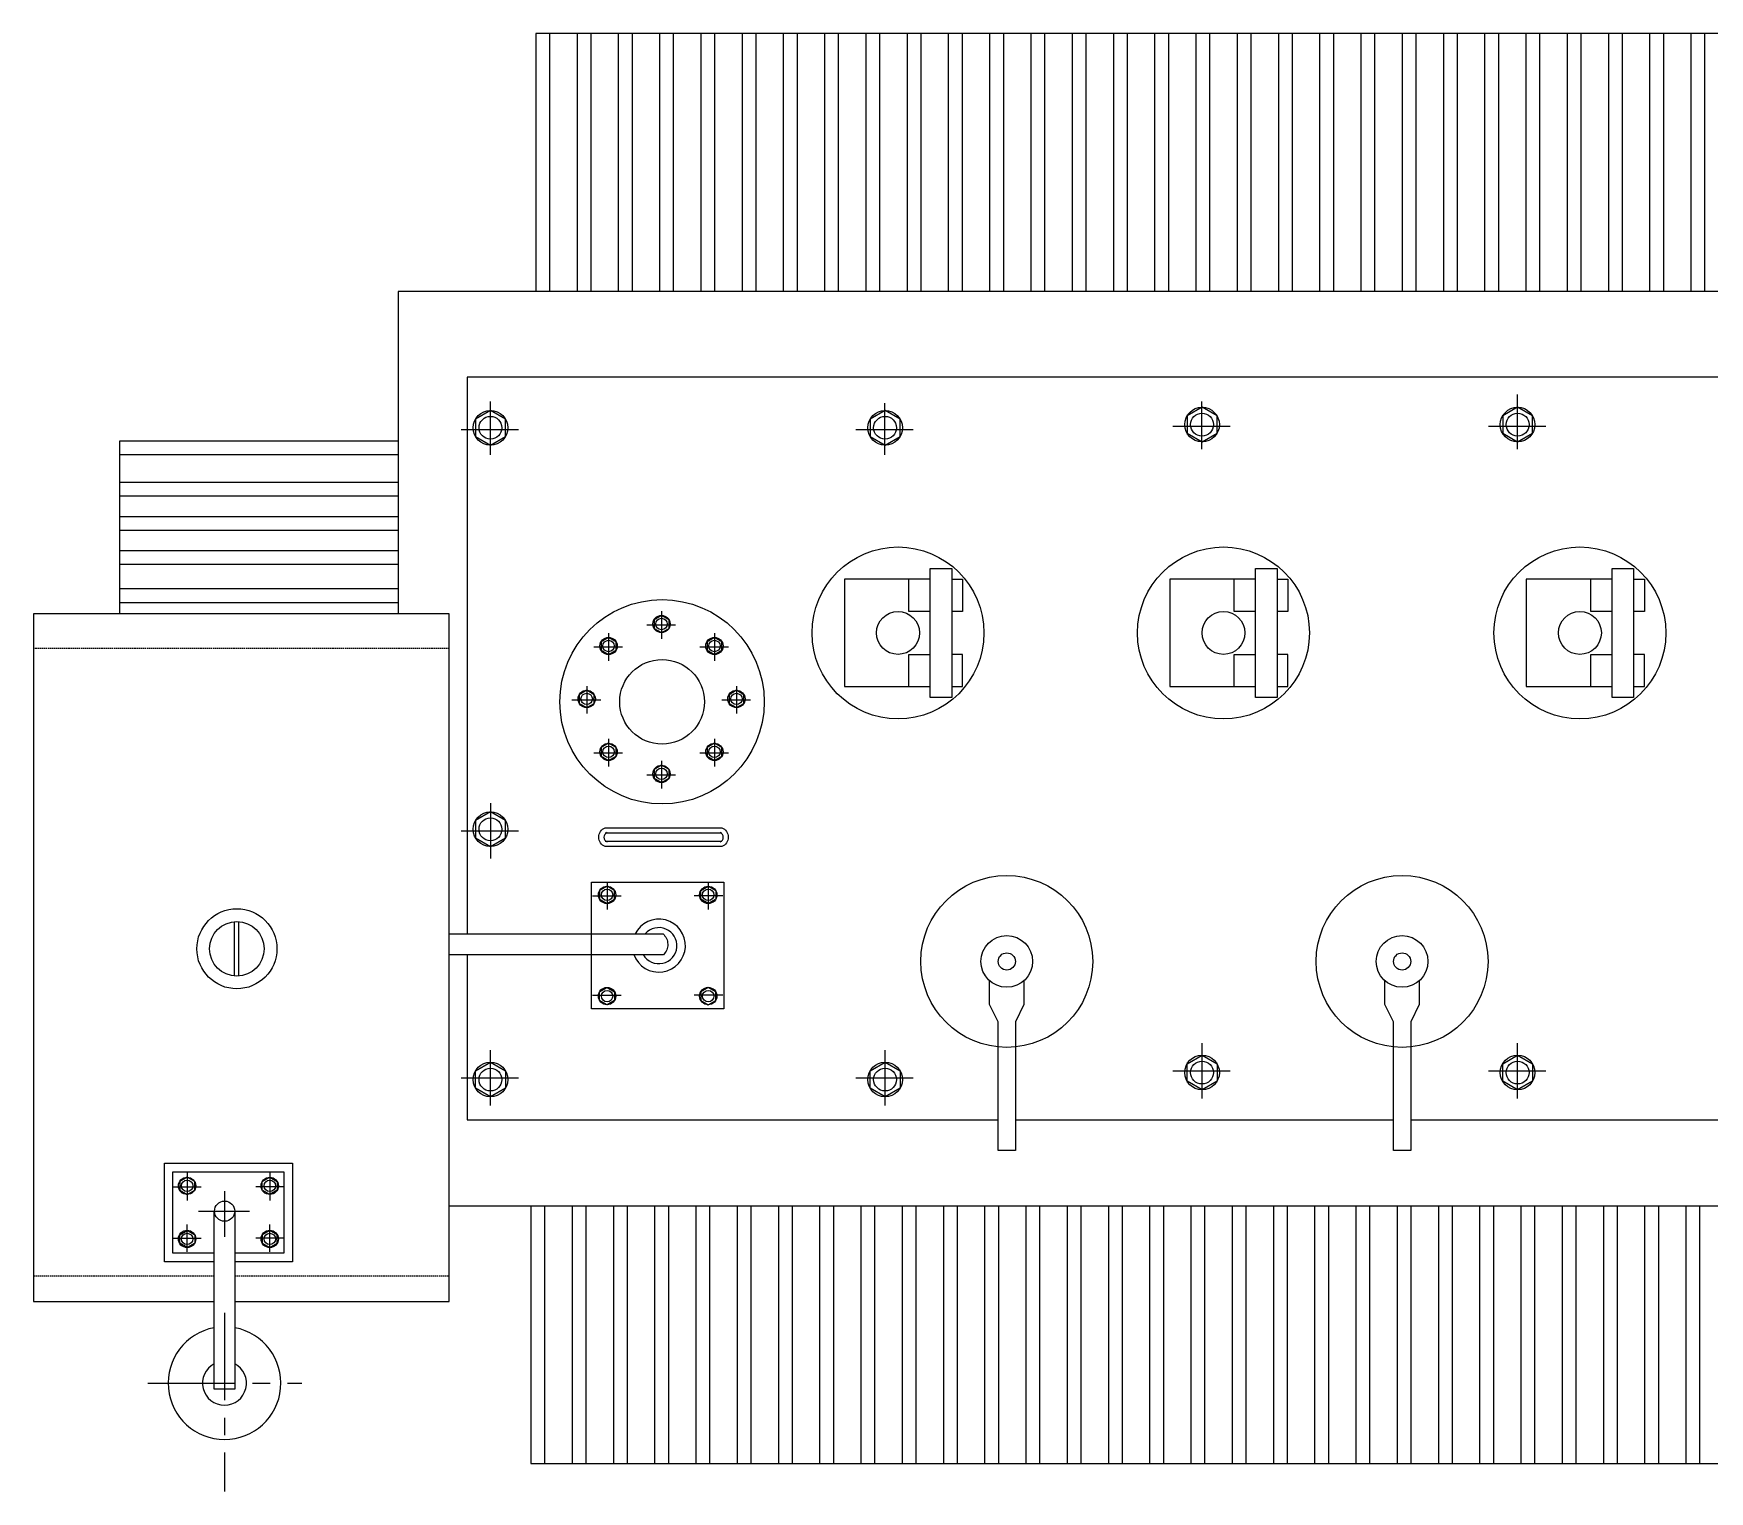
# Model space of a CAD drawing. Header units: millimetres. Extents: x 20927 to 53748, y 38421 to 54891.
# Drawn here: x 51500 to 52719, y 53830 to 54891 of the extents above; entities that cross this region are included whole.
import ezdxf

# ---------------------------------------------------------------- set-up
doc = ezdxf.new("R2010")
doc.units = ezdxf.units.MM
doc.linetypes.add('CENTERX2', pattern=[101.6, 63.5, -12.7, 12.7, -12.7])
doc.linetypes.add('DASHEDX2', pattern=[1.5, 1, -0.5])
doc.layers.add('Btrans.', color=2, linetype='Continuous')
doc.layers.add('HIGHT', color=8, linetype='Continuous')

msp = doc.modelspace()

# ---------------------------------------------------------------- linework, layer by layer
at = {"layer": 'Btrans.'}
msp.add_line((52214.3, 54100.7), (52489.3, 54100.7), dxfattribs=at)
for points in [[(53075.5, 54703.2), (53075.5, 54890.7), (51865.5, 54890.7), (51865.5, 54703.2)], [(51802.5, 54038.2), (53175.5, 54038.2), (53175.5, 54703.2), (51765.5, 54703.2), (51765.5, 54468.6)], [(52789.3, 54100.7), (53125.5, 54100.7), (53125.5, 54640.7), (51815.5, 54640.7), (51815.5, 54235.9)], [(51563, 54468.6), (51563, 54594.5), (51765.5, 54594.5)], [(51815.5, 54220.8), (51815.5, 54100.7), (52201.8, 54100.7)], [(52501.8, 54100.7), (52776.8, 54100.7)], [(51861.9, 54038.2), (51861.9, 53850.7), (53071.9, 53850.7), (53071.9, 54038.2)]]:
    msp.add_lwpolyline(points, dxfattribs=at)
at = {"layer": 'HIGHT'}
for p, q in [((51875.5, 54890.7), (51875.5, 54703.2)), ((51895.5, 54890.7), (51895.5, 54703.2)), ((51905.5, 54890.7), (51905.5, 54703.2)), ((51925.5, 54890.7), (51925.5, 54703.2)), ((51935.5, 54890.7), (51935.5, 54703.2)), ((51955.5, 54890.7), (51955.5, 54703.2)), ((51965.5, 54890.7), (51965.5, 54703.2)), ((51985.5, 54890.7), (51985.5, 54703.2)), ((51995.5, 54890.7), (51995.5, 54703.2)), ((52015.5, 54890.7), (52015.5, 54703.2)), ((52025.5, 54890.7), (52025.5, 54703.2)), ((52045.5, 54890.7), (52045.5, 54703.2)), ((52055.5, 54890.7), (52055.5, 54703.2)), ((52075.5, 54890.7), (52075.5, 54703.2)), ((52085.5, 54890.7), (52085.5, 54703.2)), ((52105.5, 54890.7), (52105.5, 54703.2)), ((52115.5, 54890.7), (52115.5, 54703.2)), ((52135.5, 54890.7), (52135.5, 54703.2)), ((52145.5, 54890.7), (52145.5, 54703.2)), ((52165.5, 54890.7), (52165.5, 54703.2)), ((52175.5, 54890.7), (52175.5, 54703.2)), ((52195.5, 54890.7), (52195.5, 54703.2)), ((52205.5, 54890.7), (52205.5, 54703.2)), ((52225.5, 54890.7), (52225.5, 54703.2)), ((52235.5, 54890.7), (52235.5, 54703.2)), ((52255.5, 54890.7), (52255.5, 54703.2)), ((52265.5, 54890.7), (52265.5, 54703.2)), ((52285.5, 54890.7), (52285.5, 54703.2)), ((52295.5, 54890.7), (52295.5, 54703.2)), ((52315.5, 54890.7), (52315.5, 54703.2)), ((52325.5, 54890.7), (52325.5, 54703.2)), ((52345.5, 54890.7), (52345.5, 54703.2)), ((52355.5, 54890.7), (52355.5, 54703.2)), ((52375.5, 54890.7), (52375.5, 54703.2)), ((52385.5, 54890.7), (52385.5, 54703.2)), ((52405.5, 54890.7), (52405.5, 54703.2)), ((52415.5, 54890.7), (52415.5, 54703.2)), ((52435.5, 54890.7), (52435.5, 54703.2)), ((52445.5, 54890.7), (52445.5, 54703.2)), ((52465.5, 54890.7), (52465.5, 54703.2)), ((52475.5, 54890.7), (52475.5, 54703.2)), ((52495.5, 54890.7), (52495.5, 54703.2)), ((52505.5, 54890.7), (52505.5, 54703.2)), ((52525.5, 54890.7), (52525.5, 54703.2)), ((52535.5, 54890.7), (52535.5, 54703.2)), ((52555.5, 54890.7), (52555.5, 54703.2)), ((52565.5, 54890.7), (52565.5, 54703.2)), ((52585.5, 54890.7), (52585.5, 54703.2)), ((52595.5, 54890.7), (52595.5, 54703.2)), ((52615.5, 54890.7), (52615.5, 54703.2)), ((52625.5, 54890.7), (52625.5, 54703.2)), ((52645.5, 54890.7), (52645.5, 54703.2)), ((52655.5, 54890.7), (52655.5, 54703.2)), ((52675.5, 54890.7), (52675.5, 54703.2)), ((52685.5, 54890.7), (52685.5, 54703.2)), ((52705.5, 54890.7), (52705.5, 54703.2)), ((52715.5, 54890.7), (52715.5, 54703.2)), ((51563, 54584.5), (51765.5, 54584.5)), ((51563, 54564.5), (51765.5, 54564.5)), ((51563, 54554.5), (51765.5, 54554.5)), ((51563, 54539.5), (51765.5, 54539.5)), ((51563, 54529.5), (51765.5, 54529.5)), ((51563, 54514.7), (51765.5, 54514.7)), ((51563, 54504.7), (51765.5, 54504.7)), ((51563, 54487), (51765.5, 54487)), ((51563, 54477), (51765.5, 54477)), ((51916, 54309.4), (52000.8, 54309.4)), ((52000.8, 54303.1), (51916, 54303.1)), ((51646.2, 54244.7), (51646.2, 54205.4)), ((51649.3, 54244.8), (51649.3, 54205.4)), ((51802.5, 54235.9), (51958.3, 54235.9)), ((51871.9, 54038.2), (51871.9, 53850.7)), ((51891.9, 54038.2), (51891.9, 53850.7)), ((51901.9, 54038.2), (51901.9, 53850.7)), ((51921.9, 54038.2), (51921.9, 53850.7)), ((51931.9, 54038.2), (51931.9, 53850.7)), ((51951.9, 54038.2), (51951.9, 53850.7)), ((51961.9, 54038.2), (51961.9, 53850.7)), ((51981.9, 54038.2), (51981.9, 53850.7)), ((51991.9, 54038.2), (51991.9, 53850.7)), ((52011.9, 54038.2), (52011.9, 53850.7)), ((52021.9, 54038.2), (52021.9, 53850.7)), ((52041.9, 54038.2), (52041.9, 53850.7)), ((52051.9, 54038.2), (52051.9, 53850.7)), ((52071.9, 54038.2), (52071.9, 53850.7)), ((52081.9, 54038.2), (52081.9, 53850.7)), ((52101.9, 54038.2), (52101.9, 53850.7)), ((52111.9, 54038.2), (52111.9, 53850.7)), ((52131.9, 54038.2), (52131.9, 53850.7)), ((52141.9, 54038.2), (52141.9, 53850.7)), ((52161.9, 54038.2), (52161.9, 53850.7)), ((52171.9, 54038.2), (52171.9, 53850.7)), ((52191.9, 54038.2), (52191.9, 53850.7)), ((52201.9, 54038.2), (52201.9, 53850.7)), ((52221.9, 54038.2), (52221.9, 53850.7)), ((52231.9, 54038.2), (52231.9, 53850.7)), ((52251.9, 54038.2), (52251.9, 53850.7)), ((52261.9, 54038.2), (52261.9, 53850.7)), ((52281.9, 54038.2), (52281.9, 53850.7)), ((52291.9, 54038.2), (52291.9, 53850.7)), ((52311.9, 54038.2), (52311.9, 53850.7)), ((52321.9, 54038.2), (52321.9, 53850.7)), ((52341.9, 54038.2), (52341.9, 53850.7)), ((52351.9, 54038.2), (52351.9, 53850.7)), ((52371.9, 54038.2), (52371.9, 53850.7)), ((52381.9, 54038.2), (52381.9, 53850.7)), ((52401.9, 54038.2), (52401.9, 53850.7)), ((52411.9, 54038.2), (52411.9, 53850.7)), ((52431.9, 54038.2), (52431.9, 53850.7)), ((52441.9, 54038.2), (52441.9, 53850.7)), ((52461.9, 54038.2), (52461.9, 53850.7)), ((52471.9, 54038.2), (52471.9, 53850.7)), ((52491.9, 54038.2), (52491.9, 53850.7)), ((52501.9, 54038.2), (52501.9, 53850.7)), ((52521.9, 54038.2), (52521.9, 53850.7)), ((52531.9, 54038.2), (52531.9, 53850.7)), ((52551.9, 54038.2), (52551.9, 53850.7)), ((52561.9, 54038.2), (52561.9, 53850.7)), ((52581.9, 54038.2), (52581.9, 53850.7)), ((52591.9, 54038.2), (52591.9, 53850.7)), ((52611.9, 54038.2), (52611.9, 53850.7)), ((52621.9, 54038.2), (52621.9, 53850.7)), ((52641.9, 54038.2), (52641.9, 53850.7)), ((52651.9, 54038.2), (52651.9, 53850.7)), ((52671.9, 54038.2), (52671.9, 53850.7)), ((52681.9, 54038.2), (52681.9, 53850.7)), ((52701.9, 54038.2), (52701.9, 53850.7)), ((52711.9, 54038.2), (52711.9, 53850.7))]:
    msp.add_line(p, q, dxfattribs=at)
at = {"layer": 'HIGHT', "linetype": 'CENTERX2'}
for p, q in [((51832.2, 54623.2), (51832.2, 54584.4)), ((52119.1, 54621.9), (52119.1, 54584.4)), ((52349.7, 54623.2), (52349.7, 54588.5)), ((52579.2, 54628.2), (52579.2, 54588.5)), ((52328.8, 54605.1), (52370.5, 54605.1)), ((52558.3, 54605.1), (52600, 54605.1)), ((51811.3, 54602.8), (51853, 54602.8)), ((52098.3, 54602.8), (52140, 54602.8)), ((51956.9, 54470.7), (51956.9, 54450.6)), ((51946.3, 54460.6), (51967.2, 54460.6)), ((51918.4, 54454.7), (51918.4, 54434.6)), ((51995.4, 54454.7), (51995.4, 54434.6)), ((51907.8, 54444.7), (51928.6, 54444.7)), ((51984.8, 54444.7), (52005.7, 54444.7)), ((51902.5, 54416.2), (51902.5, 54396.1)), ((52011.4, 54416.2), (52011.4, 54396.1)), ((51891.8, 54406.2), (51912.7, 54406.2)), ((52000.8, 54406.2), (52021.6, 54406.2)), ((51918.4, 54377.7), (51918.4, 54357.6)), ((51995.4, 54377.7), (51995.4, 54357.6)), ((51907.8, 54367.7), (51928.6, 54367.7)), ((51956.9, 54361.8), (51956.9, 54341.6)), ((51984.8, 54367.7), (52005.7, 54367.7)), ((51946.3, 54351.7), (51967.2, 54351.7)), ((51832.5, 54330.9), (51832.5, 54290.7)), ((51811.3, 54310.8), (51853, 54310.8)), ((51906.7, 54263.7), (51927.6, 54263.7)), ((51917.3, 54273.7), (51917.3, 54253.6)), ((52001.5, 54263.7), (51980.7, 54263.7)), ((51990.9, 54273.7), (51990.9, 54253.6)), ((51906.7, 54191.3), (51927.6, 54191.3)), ((52001.5, 54191.3), (51980.7, 54191.3)), ((52350, 54116.2), (52350, 54156.4)), ((52579.5, 54116.2), (52579.5, 54156.4)), ((51832.5, 54111.2), (51832.5, 54151.4)), ((52119.5, 54111.2), (52119.5, 54151.4)), ((51811.3, 54131.3), (51853, 54131.3)), ((52098.3, 54131.3), (52140, 54131.3)), ((52328.8, 54136.3), (52370.5, 54136.3)), ((52558.3, 54136.3), (52600, 54136.3)), ((51611.9, 54062.1), (51611.9, 54042)), ((51672, 54062.1), (51672, 54042)), ((51601.3, 54052.1), (51622.2, 54052.1)), ((51639.2, 54048.9), (51639.2, 54015.7)), ((51682.6, 54052.1), (51661.8, 54052.1)), ((51620.2, 54034.3), (51657.2, 54034.3)), ((51611.9, 54004.6), (51611.9, 54024.7)), ((51672, 54004.6), (51672, 54024.7)), ((51601.3, 54014.7), (51622.2, 54014.7)), ((51682.6, 54014.7), (51661.8, 54014.7)), ((51639.1, 53960.3), (51639.1, 53830.4)), ((51583.3, 53909.2), (51695.3, 53909.2))]:
    msp.add_line(p, q, dxfattribs=at)
at = {"layer": 'HIGHT', "linetype": 'DASHEDX2'}
for p, q in [((51802.5, 54443.6), (51500.2, 54443.6)), ((51500.2, 53987.3), (51631.7, 53987.3)), ((51646.6, 53987.3), (51802.5, 53987.3))]:
    msp.add_line(p, q, dxfattribs=at)
at = {"layer": 'HIGHT'}
for points in [[(51832.5, 54591.4), (51843.4, 54597.7), (51843.4, 54610.3), (51832.5, 54616.6), (51821.6, 54610.3), (51821.6, 54597.7)], [(52119.5, 54591.4), (52130.4, 54597.7), (52130.4, 54610.3), (52119.5, 54616.6), (52108.6, 54610.3), (52108.6, 54597.7)], [(52350, 54593.7), (52360.9, 54600), (52360.9, 54612.6), (52350, 54618.9), (52339.2, 54612.6), (52339.2, 54600)], [(52579.5, 54593.7), (52590.4, 54600), (52590.4, 54612.6), (52579.5, 54618.9), (52568.7, 54612.6), (52568.7, 54600)], [(52168, 54501.7), (52168, 54407.9), (52152.4, 54407.9), (52152.4, 54501.7)], [(52404.6, 54501.7), (52404.6, 54407.9), (52389, 54407.9), (52389, 54501.7)], [(52663.9, 54501.7), (52663.9, 54407.9), (52648.3, 54407.9), (52648.3, 54501.7)], [(51956.9, 54455), (51962.4, 54458.1), (51962.4, 54464.4), (51956.9, 54467.5), (51951.5, 54464.4), (51951.5, 54458.1)], [(51918.4, 54439), (51923.9, 54442.2), (51923.9, 54448.4), (51918.4, 54451.6), (51913, 54448.4), (51913, 54442.2)], [(51995.4, 54439), (52000.9, 54442.2), (52000.9, 54448.4), (51995.4, 54451.6), (51990, 54448.4), (51990, 54442.2)], [(51902.5, 54400.5), (51907.9, 54403.6), (51907.9, 54409.9), (51902.5, 54413.1), (51897, 54409.9), (51897, 54403.6)], [(52011.4, 54400.5), (52016.9, 54403.6), (52016.9, 54409.9), (52011.4, 54413.1), (52006, 54409.9), (52006, 54403.6)], [(51918.4, 54362), (51923.9, 54365.1), (51923.9, 54371.4), (51918.4, 54374.6), (51913, 54371.4), (51913, 54365.1)], [(51995.4, 54362), (52000.9, 54365.1), (52000.9, 54371.4), (51995.4, 54374.6), (51990, 54371.4), (51990, 54365.1)], [(51956.9, 54346), (51962.4, 54349.2), (51962.4, 54355.5), (51956.9, 54358.6), (51951.5, 54355.5), (51951.5, 54349.2)], [(51832.5, 54299.4), (51843.4, 54305.7), (51843.4, 54318.3), (51832.5, 54324.6), (51821.6, 54318.3), (51821.6, 54305.7)], [(51906, 54273.5), (52002.2, 54273.5), (52002.2, 54181.5), (51906, 54181.5)], [(51917.3, 54258), (51922.8, 54261.2), (51922.8, 54267.4), (51917.3, 54270.6), (51911.9, 54267.4), (51911.9, 54261.2)], [(51990.9, 54258), (51985.5, 54261.2), (51985.5, 54267.4), (51990.9, 54270.6), (51996.4, 54267.4), (51996.4, 54261.2)], [(51917.3, 54197), (51922.8, 54193.9), (51922.8, 54187.6), (51917.3, 54184.4), (51911.9, 54187.6), (51911.9, 54193.9)], [(51990.9, 54197), (51985.5, 54193.9), (51985.5, 54187.6), (51990.9, 54184.4), (51996.4, 54187.6), (51996.4, 54193.9)], [(51832.5, 54142.6), (51843.4, 54136.3), (51843.4, 54123.8), (51832.5, 54117.5), (51821.6, 54123.8), (51821.6, 54136.3)], [(52119.5, 54142.6), (52130.4, 54136.3), (52130.4, 54123.8), (52119.5, 54117.5), (52108.6, 54123.8), (52108.6, 54136.3)], [(52350, 54147.7), (52360.9, 54141.4), (52360.9, 54128.8), (52350, 54122.6), (52339.2, 54128.8), (52339.2, 54141.4)], [(52579.5, 54147.7), (52590.4, 54141.4), (52590.4, 54128.8), (52579.5, 54122.6), (52568.7, 54128.8), (52568.7, 54141.4)], [(51611.9, 54046.4), (51617.4, 54049.5), (51617.4, 54055.8), (51611.9, 54059), (51606.5, 54055.8), (51606.5, 54049.5)], [(51672, 54046.4), (51666.6, 54049.5), (51666.6, 54055.8), (51672, 54059), (51677.5, 54055.8), (51677.5, 54049.5)], [(51611.9, 54020.3), (51617.4, 54017.2), (51617.4, 54010.9), (51611.9, 54007.8), (51606.5, 54010.9), (51606.5, 54017.2)], [(51672, 54020.3), (51666.6, 54017.2), (51666.6, 54010.9), (51672, 54007.8), (51677.5, 54010.9), (51677.5, 54017.2)]]:
    msp.add_lwpolyline(points, close=True, dxfattribs=at)
for points in [[(52152.4, 54493.9), (52089.9, 54493.9), (52089.9, 54415.8), (52152.4, 54415.8)], [(52152.4, 54470.4), (52136.7, 54470.4), (52136.7, 54493.9)], [(52168, 54493.9), (52175.8, 54493.9), (52175.8, 54470.4), (52168, 54470.4)], [(52389, 54493.9), (52326.5, 54493.9), (52326.5, 54415.8), (52389, 54415.8)], [(52389, 54470.4), (52373.4, 54470.4), (52373.4, 54493.9)], [(52404.6, 54493.9), (52412.5, 54493.9), (52412.5, 54470.4), (52404.6, 54470.4)], [(52648.3, 54493.9), (52585.8, 54493.9), (52585.8, 54415.8), (52648.3, 54415.8)], [(52648.3, 54470.4), (52632.7, 54470.4), (52632.7, 54493.9)], [(52663.9, 54493.9), (52671.7, 54493.9), (52671.7, 54470.4), (52663.9, 54470.4)], [(51646.6, 53968.6), (51802.5, 53968.6), (51802.5, 54468.6), (51500.2, 54468.6), (51500.2, 53968.6), (51631.7, 53968.6)], [(52136.7, 54415.8), (52136.7, 54439.2), (52152.4, 54439.2)], [(52168, 54415.8), (52175.8, 54415.8), (52175.8, 54439.2), (52168, 54439.2)], [(52373.4, 54415.8), (52373.4, 54439.2), (52389, 54439.2)], [(52404.6, 54415.8), (52412.5, 54415.8), (52412.5, 54439.2), (52404.6, 54439.2)], [(52632.7, 54415.8), (52632.7, 54439.2), (52648.3, 54439.2)], [(52663.9, 54415.8), (52671.7, 54415.8), (52671.7, 54439.2), (52663.9, 54439.2)], [(52220.5, 54201.9), (52220.5, 54184.6), (52214.3, 54172.1), (52214.3, 54078.4), (52201.8, 54078.4), (52201.8, 54172.1), (52195.5, 54184.6), (52195.5, 54201.9)], [(52508, 54201.9), (52508, 54184.6), (52501.8, 54172.1), (52501.8, 54078.4), (52489.3, 54078.4), (52489.3, 54172.1), (52483, 54184.6), (52483, 54201.9)], [(51631.7, 53997.5), (51595.4, 53997.5), (51595.4, 54069.3), (51688.6, 54069.3), (51688.6, 53997.5), (51646.6, 53997.5)], [(51631.7, 54003.7), (51601.6, 54003.7), (51601.6, 54063), (51682.3, 54063), (51682.3, 54003.7), (51646.6, 54003.7)], [(51646.6, 54034.3), (51646.6, 53904.8), (51631.7, 53904.8), (51631.7, 54034.3)]]:
    msp.add_lwpolyline(points, dxfattribs=at)
msp.add_lwpolyline([(52000.8, 54299.4), (51916, 54299.4, -0.686948), (51916, 54313.1), (52000.8, 54313.1, -0.686948)], format="xyb", close=True, dxfattribs=at)
msp.add_lwpolyline([(51958, 54235.9, -0.438888), (51958.3, 54220.8), (51802.5, 54220.8)], format="xyb", dxfattribs=at)
for centre, radius in [((51832.5, 54604), 12.6), ((52119.5, 54604), 12.6), ((52350, 54606.3), 12.6), ((52579.5, 54606.3), 12.6), ((51832.5, 54604), 8.3), ((52119.5, 54604), 8.3), ((52350, 54606.3), 8.3), ((52579.5, 54606.3), 8.3), ((52128.9, 54454.8), 62.5), ((52365.6, 54454.8), 62.5), ((52624.8, 54454.8), 62.5), ((51957.3, 54404.7), 74.3), ((52128.9, 54454.8), 15.6), ((52365.6, 54454.8), 15.6), ((52624.8, 54454.8), 15.6), ((51956.9, 54461.3), 6.29), ((51956.9, 54461.3), 4.15), ((51918.4, 54445.3), 6.29), ((51918.4, 54445.3), 4.15), ((51995.4, 54445.3), 6.29), ((51995.4, 54445.3), 4.15), ((51957.3, 54404.7), 30.8), ((51902.5, 54406.8), 6.29), ((51902.5, 54406.8), 4.15), ((52011.4, 54406.8), 6.29), ((52011.4, 54406.8), 4.15), ((51918.4, 54368.3), 6.29), ((51918.4, 54368.3), 4.15), ((51995.4, 54368.3), 6.29), ((51995.4, 54368.3), 4.15), ((51956.9, 54352.3), 6.29), ((51956.9, 54352.3), 4.15), ((51832.5, 54312), 12.6), ((51832.5, 54312), 8.3), ((52208, 54215.9), 62.5), ((52495.5, 54215.9), 62.5), ((51917.3, 54264.3), 6.29), ((51917.3, 54264.3), 4.15), ((51990.9, 54264.3), 6.29), ((51990.9, 54264.3), 4.15), ((51648.1, 54225.1), 29.1), ((51648.1, 54225.1), 19.8), ((52208, 54215.9), 18.8), ((52495.5, 54215.9), 18.8), ((52208, 54215.9), 6.25), ((52495.5, 54215.9), 6.25), ((51917.3, 54190.7), 6.29), ((51917.3, 54190.7), 4.15), ((51990.9, 54190.7), 6.29), ((51990.9, 54190.7), 4.15), ((51832.5, 54130), 12.6), ((52119.5, 54130), 12.6), ((52350, 54135.1), 12.6), ((52350, 54135.1), 8.3), ((52579.5, 54135.1), 12.6), ((52579.5, 54135.1), 8.3), ((51832.5, 54130), 8.3), ((52119.5, 54130), 8.3), ((51611.9, 54052.7), 6.29), ((51611.9, 54052.7), 4.15), ((51672, 54052.7), 6.29), ((51672, 54052.7), 4.15), ((51639.2, 54034.3), 7.35), ((51611.9, 54014.1), 6.29), ((51672, 54014.1), 6.29), ((51611.9, 54014.1), 4.15), ((51672, 54014.1), 4.15)]:
    msp.add_circle(centre, radius, dxfattribs=at)
for centre, radius, start, end in [((51918.7, 54306.2), 3.62, 111.0259, 248.9741), ((51998.2, 54306.2), 3.62, 291.0259, 68.9741), ((51955, 54227.4), 19.3, 199.8516, 153.9998), ((51955, 54227.4), 13.1, 210.1125, 139.6355), ((51639.1, 53909.2), 41, 100.4908, 79.5277), ((51639.1, 53909.2), 16, 117.8642, 62.1886)]:
    msp.add_arc(centre, radius, start, end, dxfattribs=at)

doc.saveas('drawing.dxf')
